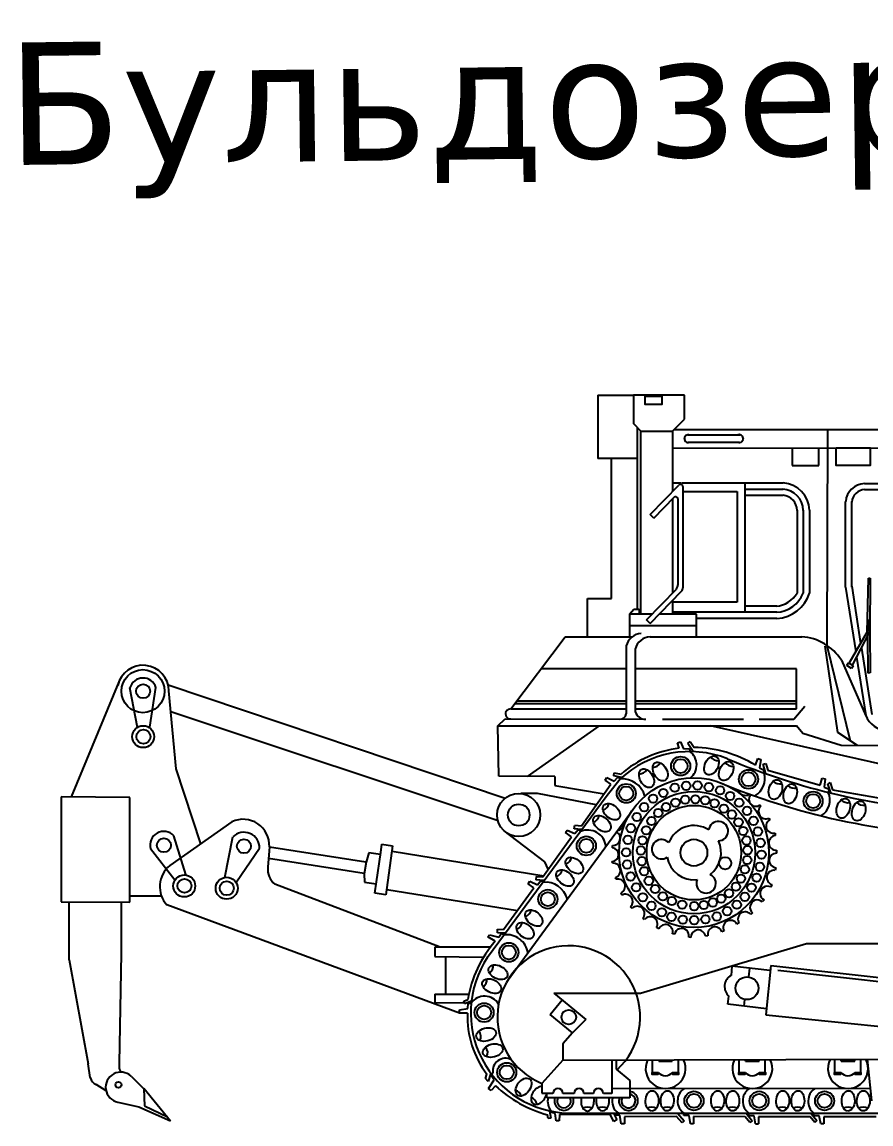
# Model space of a CAD drawing. Header units: millimetres. Extents: x 191.6 to 211.7, y 62 to 75.8.
# Drawn here: x 191.61 to 195.77, y 67.92 to 73.32 of the extents above; entities that cross this region are included whole.
import ezdxf

# ---------------------------------------------------------------- set-up
doc = ezdxf.new("R2010")
doc.units = ezdxf.units.MM
doc.styles.get("Standard").update_dxf_attribs({"font": 'verdana.TTF', "width": 0.5, "height": 3})

msp = doc.modelspace()

# ---------------------------------------------------------------- linework, layer by layer
for p, q in [((194.4314, 71.4947), (194.6067, 71.4947)), ((194.4314, 71.4947), (194.4314, 71.1843)), ((194.8562, 71.4947), (194.6067, 71.4947)), ((194.6067, 71.4947), (194.6067, 71.3552)), ((194.8562, 71.3763), (194.8562, 71.4947)), ((194.7981, 71.3184), (194.8562, 71.3763)), ((194.6432, 71.3184), (194.6067, 71.3552)), ((194.625, 71.3368), (194.6247, 71.1843)), ((196.03, 71.3241), (194.8038, 71.3241)), ((195.5567, 71.3241), (195.5548, 70.2678)), ((194.6432, 70.4218), (194.6432, 71.3184)), ((194.6432, 71.3184), (194.7981, 71.3184)), ((194.7881, 71.3184), (194.7982, 71.3185)), ((194.7981, 71.3184), (194.7979, 71.0223)), ((194.7981, 71.2353), (196.1381, 71.2357)), ((195.3843, 71.2354), (195.3843, 71.1501)), ((195.5151, 71.1501), (195.515, 71.2354)), ((194.6247, 71.1843), (194.4314, 71.1843)), ((194.4991, 70.4981), (194.4991, 71.1843)), ((194.6247, 71.1843), (194.6247, 70.4451)), ((195.3843, 71.1501), (195.5151, 71.1501)), ((194.6877, 70.9088), (194.8287, 71.054)), ((195.1522, 71.0641), (195.1522, 70.4307)), ((195.7381, 71.0613), (195.9816, 71.0613)), ((194.8486, 71.0464), (194.8486, 70.5497)), ((195.1142, 71.0218), (195.1142, 70.4797)), ((195.7381, 71.0313), (195.9816, 71.0313)), ((194.7056, 70.8914), (194.8053, 70.994)), ((194.7979, 70.9864), (194.7975, 70.5247)), ((194.8235, 70.9881), (194.8236, 70.563)), ((195.6462, 70.5532), (195.6462, 70.973)), ((195.6762, 70.5532), (195.6762, 70.973)), ((194.7056, 70.8914), (194.6877, 70.9088)), ((195.7519, 70.3332), (195.7579, 70.5982)), ((195.7579, 70.5982), (195.766, 70.5982)), ((195.766, 70.5982), (195.7648, 70.333)), ((194.6697, 70.3931), (194.8166, 70.5443)), ((194.6877, 70.3756), (194.842, 70.5346)), ((195.6462, 70.5532), (195.6957, 70.2361)), ((195.6759, 70.5578), (195.7196, 70.2774)), ((194.3814, 70.3106), (194.3814, 70.4981)), ((194.3814, 70.4981), (194.4991, 70.4981)), ((194.7975, 70.4887), (194.7975, 70.4218)), ((194.5864, 70.4218), (194.6084, 70.4453)), ((194.5864, 70.4218), (194.5864, 70.3107)), ((194.6976, 70.4218), (194.5864, 70.4218)), ((194.6084, 70.4453), (194.6338, 70.445)), ((194.6338, 70.445), (194.6338, 70.4218)), ((194.9148, 70.4218), (194.7324, 70.4218)), ((194.9148, 70.3107), (194.9148, 70.4218)), ((194.5864, 70.3662), (194.9148, 70.3662)), ((194.6877, 70.3756), (194.6697, 70.3931)), ((195.7539, 70.3368), (195.7543, 70.3912)), ((195.7543, 70.3912), (195.7625, 70.3913)), ((195.7629, 70.3314), (195.7625, 70.3913)), ((194.0049, 69.9574), (194.2716, 70.3106)), ((194.2716, 70.3106), (194.6013, 70.3107)), ((194.5864, 70.3107), (194.6013, 70.3107)), ((194.6889, 70.311), (195.4321, 70.311)), ((194.6889, 70.311), (194.9148, 70.3107)), ((195.6639, 70.181), (195.7539, 70.3368)), ((195.6793, 70.1715), (195.7629, 70.3314)), ((195.7572, 70.1329), (195.7544, 70.3152)), ((195.7648, 70.333), (195.7671, 70.1338)), ((194.5711, 70.2661), (194.5712, 69.9326)), ((194.6152, 70.2506), (194.6152, 69.9443)), ((195.6072, 69.8415), (195.546, 70.2652)), ((195.5548, 70.2678), (195.6684, 69.8014)), ((195.7231, 70.2552), (195.774, 69.9292)), ((195.6253, 70.1964), (195.7451, 69.9229)), ((195.6997, 70.2105), (195.7444, 69.9245)), ((194.5711, 70.1541), (194.1534, 70.1541)), ((195.4051, 70.1541), (194.6152, 70.1541)), ((195.4051, 69.9574), (195.4051, 70.1541)), ((195.6517, 70.1705), (195.66, 70.1836)), ((195.6752, 70.1547), (195.6517, 70.1705)), ((195.66, 70.1836), (195.6639, 70.181)), ((195.6639, 70.181), (195.6793, 70.1715)), ((195.6832, 70.1689), (195.6752, 70.1547)), ((195.6793, 70.1715), (195.6793, 70.1715)), ((195.6793, 70.1715), (195.6832, 70.1689)), ((195.7671, 70.1338), (195.7572, 70.1329)), ((192.0848, 70.0904), (191.8515, 69.5261)), ((192.1758, 69.8668), (192.1392, 70.0607)), ((192.2363, 69.8679), (192.2665, 70.0623)), ((193.9773, 69.5188), (192.3263, 70.0742)), ((192.3658, 69.6629), (192.33, 70.045)), ((194.5711, 69.9815), (194.0231, 69.9815)), ((194.5711, 69.9953), (194.0336, 69.9953)), ((195.4051, 69.9953), (194.6152, 69.9953)), ((195.4051, 69.9815), (194.6152, 69.9815)), ((193.9428, 69.4083), (192.3395, 69.9432)), ((194.0049, 69.9574), (194.5711, 69.9574)), ((194.6152, 69.9574), (195.4051, 69.9574)), ((195.3919, 69.9074), (195.4458, 69.9705)), ((193.9417, 69.8736), (193.9777, 69.908)), ((193.9461, 69.6276), (193.9417, 69.8736)), ((193.9417, 69.8736), (195.4051, 69.8736)), ((193.9777, 69.908), (194.6664, 69.9068)), ((194.0879, 69.6264), (194.4408, 69.8736)), ((194.7495, 69.9069), (195.1459, 69.9069)), ((196.1884, 69.6025), (194.9844, 69.8736)), ((195.2227, 69.9074), (195.3919, 69.9074)), ((195.4368, 69.8374), (195.4051, 69.8736)), ((195.6246, 69.7783), (195.4368, 69.8374)), ((195.7045, 69.7777), (195.6072, 69.8415)), ((194.8227, 69.7914), (194.8369, 69.7956)), ((194.8303, 69.7644), (194.8227, 69.7914)), ((194.8369, 69.7956), (194.8521, 69.7622)), ((194.8521, 69.7622), (194.8815, 69.7631)), ((194.8721, 69.788), (194.8848, 69.7975)), ((194.8983, 69.7487), (194.8721, 69.788)), ((194.8815, 69.7631), (194.883, 69.748)), ((194.8848, 69.7975), (194.9042, 69.7685)), ((196.2387, 69.7736), (195.6246, 69.7783)), ((195.2041, 69.6809), (195.2162, 69.7139)), ((195.2162, 69.7139), (195.2305, 69.7086)), ((195.2305, 69.7086), (195.2233, 69.6688)), ((192.4864, 69.2967), (192.3658, 69.6629)), ((195.2233, 69.6688), (195.2467, 69.6571)), ((195.2467, 69.6571), (195.2418, 69.6445)), ((195.2421, 69.6858), (195.2552, 69.6901)), ((195.255, 69.6398), (195.2421, 69.6858)), ((195.2552, 69.6901), (195.2649, 69.6567)), ((195.2649, 69.6567), (195.5213, 69.5842)), ((194.2206, 69.6252), (193.9461, 69.6276)), ((194.2206, 69.6252), (194.2215, 69.5823)), ((194.4671, 69.6082), (194.4759, 69.6206)), ((194.4959, 69.588), (194.4671, 69.6082)), ((194.4759, 69.6206), (194.5125, 69.6034)), ((194.4779, 69.5348), (194.5411, 69.6138)), ((194.5101, 69.6289), (194.5123, 69.6439)), ((194.5493, 69.6213), (194.5101, 69.6289)), ((194.5123, 69.6439), (194.5458, 69.638)), ((194.5125, 69.6034), (194.5298, 69.623)), ((194.5298, 69.623), (194.5411, 69.6138)), ((195.5213, 69.5842), (195.5309, 69.618)), ((195.5309, 69.618), (195.5455, 69.6139)), ((195.5455, 69.6139), (195.5414, 69.5736)), ((195.5592, 69.5899), (195.5711, 69.5959)), ((195.5711, 69.5959), (195.582, 69.5614)), ((194.1367, 69.5432), (194.0548, 69.5422)), ((194.4236, 69.4864), (194.1367, 69.5432)), ((194.2215, 69.5823), (194.4628, 69.5415)), ((194.3512, 69.3849), (194.4959, 69.588)), ((195.5414, 69.5736), (195.5656, 69.5637)), ((195.5734, 69.5451), (195.5592, 69.5899)), ((195.5656, 69.5637), (195.5604, 69.5483)), ((195.582, 69.5614), (195.8445, 69.515)), ((191.8017, 69.526), (191.8027, 69.0113)), ((192.1387, 69.5225), (191.8017, 69.526)), ((192.1387, 69.01), (192.1387, 69.5225)), ((193.8915, 68.7403), (194.4779, 69.5348)), ((195.1727, 69.5386), (195.1793, 69.5335)), ((195.2258, 69.4864), (195.2312, 69.4804)), ((193.9873, 68.6233), (194.6046, 69.466)), ((192.6389, 69.4038), (192.334, 69.1897)), ((194.3167, 69.3697), (194.3185, 69.3868)), ((194.3185, 69.3868), (194.3512, 69.3849)), ((195.2704, 69.422), (195.2749, 69.4137)), ((192.4134, 69.146), (192.3539, 69.336)), ((192.605, 69.1315), (192.6429, 69.3297)), ((194.1719, 69.2082), (193.9728, 69.359)), ((194.1627, 69.1347), (194.3024, 69.3307)), ((194.2736, 69.3508), (194.2823, 69.3633)), ((194.3024, 69.3307), (194.2736, 69.3508)), ((194.2823, 69.3633), (194.319, 69.3461)), ((194.3532, 69.3664), (194.3167, 69.3697)), ((194.319, 69.3461), (194.3362, 69.3657)), ((194.3362, 69.3657), (194.3476, 69.3564)), ((195.3003, 69.3482), (195.3015, 69.3361)), ((192.3597, 69.118), (192.2407, 69.2721)), ((192.6613, 69.1092), (192.7743, 69.2741)), ((192.8223, 69.2816), (192.8142, 69.1809)), ((192.8223, 69.2816), (193.2954, 69.2084)), ((193.3683, 69.254), (193.3741, 69.2936)), ((193.3741, 69.2936), (193.4262, 69.2863)), ((193.4262, 69.2863), (193.3924, 69.0465)), ((194.5042, 69.2772), (194.5042, 69.288)), ((192.8179, 69.2264), (193.287, 69.1526)), ((193.3102, 69.2519), (193.2964, 69.2065)), ((193.3667, 69.2438), (193.3102, 69.2519)), ((193.3481, 69.11), (193.3683, 69.254)), ((193.4236, 69.2596), (194.1665, 69.14)), ((195.3075, 69.2654), (195.3072, 69.2497)), ((193.2964, 69.2065), (193.2866, 69.1498)), ((194.1892, 69.1723), (194.1719, 69.2082)), ((194.5036, 69.2005), (194.5025, 69.2097)), ((195.3039, 69.1789), (195.3014, 69.1656)), ((193.2866, 69.1498), (193.2878, 69.1082)), ((193.2878, 69.1082), (193.3465, 69.0998)), ((193.34, 69.0539), (193.3481, 69.11)), ((194.0901, 69.1007), (194.0989, 69.1132)), ((194.0989, 69.1132), (194.1355, 69.0959)), ((194.1299, 69.1367), (194.1282, 69.1196)), ((194.1693, 69.1166), (194.1282, 69.1196)), ((194.1299, 69.1367), (194.1627, 69.1347)), ((194.1355, 69.0959), (194.1528, 69.1156)), ((194.1528, 69.1156), (194.1628, 69.1074)), ((194.5221, 69.1223), (194.5189, 69.1317)), ((193.6599, 68.7903), (192.8486, 69.0988)), ((193.3924, 69.0465), (193.34, 69.0539)), ((193.3988, 69.0719), (194.0387, 68.9701)), ((193.9701, 68.8756), (194.1189, 69.0805)), ((194.1189, 69.0805), (194.0901, 69.1007)), ((194.5509, 69.0447), (194.5456, 69.0558)), ((195.2849, 69.0966), (195.2788, 69.0845)), ((191.8027, 69.0113), (192.1387, 69.0094)), ((191.8422, 68.7271), (191.8422, 69.0113)), ((192.0968, 69.0102), (192.0968, 68.7595)), ((192.1387, 69.0416), (192.2935, 69.0416)), ((195.2469, 69.0211), (195.2373, 69.0111)), ((193.7543, 68.466), (192.32, 68.9971)), ((194.6004, 68.9797), (194.5925, 68.988)), ((195.1904, 68.9579), (195.181, 68.9498)), ((194.6605, 68.9249), (194.6525, 68.9317)), ((195.1237, 68.9083), (195.1133, 68.9027)), ((193.8936, 68.8398), (193.9005, 68.8504)), ((193.9292, 68.8188), (193.8936, 68.8398)), ((193.9005, 68.8504), (193.9467, 68.8394)), ((193.9401, 68.86), (193.9402, 68.8773)), ((193.9784, 68.8579), (193.9401, 68.86)), ((193.9402, 68.8773), (193.9701, 68.8756)), ((193.9467, 68.8394), (193.9598, 68.8577)), ((193.9598, 68.8577), (193.9728, 68.8501)), ((194.7311, 68.8796), (194.7196, 68.886)), ((194.8079, 68.8527), (194.7977, 68.8556)), ((194.8881, 68.8363), (194.8775, 68.8387)), ((194.9712, 68.8452), (194.9587, 68.8435)), ((195.0505, 68.8696), (195.0391, 68.8655)), ((193.9062, 68.7904), (193.6324, 68.7904)), ((193.6324, 68.7904), (193.6324, 68.7435)), ((194.6417, 68.5649), (195.4539, 68.8071)), ((194.8881, 68.8363), (194.8881, 68.8363)), ((195.4539, 68.8071), (195.8967, 68.8072)), ((192.0968, 68.7595), (192.086, 68.2207)), ((193.6324, 68.7435), (193.8719, 68.7401)), ((193.6855, 68.7429), (193.6855, 68.5625)), ((191.8422, 68.7271), (191.9348, 68.2173)), ((195.0886, 68.6969), (195.0847, 68.6513)), ((195.2754, 68.6756), (195.0886, 68.6969)), ((195.1712, 68.6438), (195.1762, 68.6869)), ((195.2789, 68.7001), (195.2548, 68.4586)), ((195.2789, 68.7001), (198.7295, 68.3192)), ((195.3139, 68.6763), (198.7121, 68.3013)), ((193.6324, 68.5597), (193.7997, 68.5589)), ((193.6324, 68.5597), (193.6324, 68.5166)), ((193.6324, 68.5166), (193.7769, 68.5189)), ((193.7747, 68.5252), (193.7947, 68.5331)), ((193.7792, 68.5125), (193.7747, 68.5252)), ((193.8127, 68.5247), (193.7792, 68.5125)), ((193.7954, 68.4885), (193.796, 68.5153)), ((193.796, 68.5153), (193.8112, 68.5148)), ((194.1989, 68.4597), (194.2567, 68.5309)), ((194.2161, 68.5648), (194.6417, 68.5649)), ((194.2161, 68.5648), (194.3738, 68.436)), ((195.0683, 68.5097), (195.0737, 68.55)), ((195.1505, 68.534), (195.1465, 68.5004)), ((193.7543, 68.482), (193.7954, 68.4885)), ((193.7543, 68.466), (193.7543, 68.482)), ((193.7925, 68.4658), (193.7543, 68.466)), ((194.3071, 68.3694), (194.1989, 68.4597)), ((195.2577, 68.4873), (195.0683, 68.5097)), ((194.3738, 68.436), (194.3071, 68.3694)), ((195.2548, 68.4586), (198.7065, 68.107)), ((194.3071, 68.3694), (194.2602, 68.3167)), ((194.2602, 68.3167), (194.2602, 68.2364)), ((194.2602, 68.2364), (197.3907, 68.2453)), ((191.9451, 68.1505), (191.9348, 68.2173)), ((192.086, 68.2207), (192.086, 68.2065)), ((194.2602, 68.2364), (194.1578, 68.1224)), ((194.5008, 68.2364), (194.5008, 68.0731)), ((194.5219, 68.2364), (194.5219, 68.1926)), ((194.5219, 68.1926), (194.5883, 68.1368)), ((194.698, 68.2376), (194.698, 68.176)), ((194.7303, 68.2376), (194.7303, 68.2306)), ((194.7303, 68.2306), (194.7965, 68.2306)), ((194.7965, 68.2306), (194.7965, 68.2378)), ((194.827, 68.176), (194.8268, 68.2379)), ((195.1235, 68.2389), (195.1235, 68.176)), ((195.1557, 68.2306), (195.1557, 68.2388)), ((195.1557, 68.2306), (195.2219, 68.2306)), ((195.183, 68.2354), (195.183, 68.2354)), ((195.2219, 68.2306), (195.2219, 68.2389)), ((195.2524, 68.176), (195.2523, 68.2392)), ((195.5921, 68.2402), (195.5921, 68.176)), ((195.6243, 68.2306), (195.6243, 68.24)), ((195.6243, 68.2306), (195.6905, 68.2306)), ((195.6905, 68.2306), (195.6905, 68.2401)), ((195.721, 68.176), (195.7208, 68.2405)), ((195.7519, 68.2403), (195.7733, 68.0368)), ((192.1446, 68.1583), (192.2069, 68.0949)), ((193.8817, 68.1458), (193.8881, 68.1667)), ((193.8943, 68.1316), (193.8817, 68.1458)), ((193.9084, 68.172), (193.8943, 68.1316)), ((193.8961, 68.0969), (193.9234, 68.1398)), ((193.9073, 68.1619), (193.9174, 68.1726)), ((193.9234, 68.1398), (193.9073, 68.1619)), ((194.5883, 68.1368), (194.5883, 68.0516)), ((194.698, 68.176), (194.7297, 68.176)), ((194.7968, 68.176), (194.827, 68.176)), ((195.1235, 68.176), (195.1551, 68.176)), ((195.2222, 68.176), (195.2524, 68.176)), ((195.5921, 68.176), (195.6237, 68.176)), ((195.6908, 68.176), (195.721, 68.176)), ((192.0224, 68.0853), (191.9737, 68.1164)), ((192.2078, 68.0988), (192.2069, 68.0949)), ((192.2069, 68.0949), (192.2103, 68.0122)), ((192.2078, 68.0988), (192.3375, 67.9388)), ((193.91, 68.0873), (193.8961, 68.0969)), ((193.9303, 68.1109), (193.91, 68.0873)), ((194.1578, 68.1224), (194.1578, 68.0737)), ((194.5008, 68.0967), (195.7669, 68.0983)), ((192.0801, 68.0301), (192.1821, 68.0073)), ((194.2122, 68.0731), (194.1578, 68.0731)), ((194.1818, 68.0516), (194.1818, 68.0731)), ((194.5883, 68.0516), (194.1818, 68.0516)), ((194.3155, 68.0731), (194.2605, 68.0731)), ((194.4106, 68.0731), (194.3638, 68.0731)), ((194.5008, 68.0731), (194.4589, 68.0731)), ((192.1821, 68.0073), (192.3375, 67.9388)), ((192.2103, 68.0122), (192.3232, 67.9578)), ((194.1956, 67.9874), (194.2013, 67.9522)), ((194.1998, 67.9815), (194.2009, 67.9867)), ((194.2232, 67.9753), (194.1998, 67.9815)), ((194.2271, 67.9393), (194.2232, 67.9753)), ((194.2896, 67.9767), (197.8607, 67.9767)), ((194.5091, 67.9765), (194.525, 67.9436)), ((194.5164, 67.9667), (194.5164, 67.9768)), ((194.5318, 67.9767), (194.8219, 67.9767)), ((194.8219, 67.9767), (194.8545, 67.9395)), ((194.8526, 67.9642), (194.8526, 67.9767)), ((195.1582, 67.9763), (195.1879, 67.9396)), ((195.1716, 67.9634), (195.1716, 67.9767)), ((195.4761, 67.9765), (195.5058, 67.9398)), ((195.4897, 67.9639), (195.4896, 67.9767)), ((194.1878, 67.9505), (194.1848, 67.9686)), ((194.2013, 67.9522), (194.1878, 67.9505)), ((194.2423, 67.9383), (194.2271, 67.9393)), ((194.2443, 67.9692), (194.2423, 67.9383)), ((194.4921, 67.9692), (194.2443, 67.9692)), ((194.5099, 67.9348), (194.4921, 67.9692)), ((194.525, 67.9436), (194.5099, 67.9348)), ((194.5394, 67.9667), (194.5164, 67.9667)), ((194.5469, 67.9241), (194.5394, 67.9667)), ((194.5622, 67.9241), (194.5469, 67.9241)), ((194.818, 67.9593), (194.5622, 67.9592)), ((194.5622, 67.9592), (194.5622, 67.9241)), ((194.845, 67.9298), (194.818, 67.9593)), ((194.8545, 67.9395), (194.845, 67.9298)), ((194.879, 67.9643), (194.8526, 67.9642)), ((194.886, 67.9244), (194.879, 67.9643)), ((194.9012, 67.9244), (194.886, 67.9244)), ((194.9012, 67.9596), (194.9012, 67.9244)), ((195.1542, 67.9588), (194.9012, 67.9594)), ((195.1764, 67.9305), (195.1542, 67.9588)), ((195.1972, 67.9634), (195.1716, 67.9634)), ((195.1879, 67.9396), (195.1764, 67.9305)), ((195.2042, 67.9235), (195.1972, 67.9634)), ((195.2042, 67.9235), (195.2194, 67.9235)), ((195.4722, 67.9591), (195.2194, 67.9586)), ((195.2194, 67.9586), (195.2194, 67.9235)), ((195.4944, 67.9307), (195.4722, 67.9591)), ((195.5172, 67.9639), (195.4897, 67.9639)), ((195.5058, 67.9398), (195.4944, 67.9307)), ((195.5241, 67.924), (195.5172, 67.9639)), ((195.5394, 67.924), (195.5241, 67.924)), ((195.7953, 67.9591), (195.5394, 67.9592)), ((195.5394, 67.9592), (195.5394, 67.924))]:
    msp.add_line(p, q)
for points in [[(194.6631, 71.4895), (194.7457, 71.4895), (194.7457, 71.4482), (194.6631, 71.4482)], [(195.5999, 71.2355), (195.7666, 71.2355), (195.7666, 71.149), (195.5999, 71.149)], [(194.698, 68.176), (194.7263, 68.176), (194.7263, 68.1654), (194.698, 68.1654)], [(194.7991, 68.176), (194.8273, 68.176), (194.8273, 68.1654), (194.7991, 68.1654)], [(195.1235, 68.176), (195.1517, 68.176), (195.1517, 68.1654), (195.1235, 68.1654)], [(195.2245, 68.176), (195.2528, 68.176), (195.2528, 68.1654), (195.2245, 68.1654)], [(195.5921, 68.176), (195.6203, 68.176), (195.6203, 68.1654), (195.5921, 68.1654)], [(195.6931, 68.176), (195.7214, 68.176), (195.7214, 68.1654), (195.6931, 68.1654)]]:
    msp.add_lwpolyline(points, close=True)
for points in [[(194.8561, 71.281), (194.8561, 71.2812)], [(194.8726, 71.3002), (195.1298, 71.3002)], [(195.1437, 71.2818), (195.1437, 71.281)], [(195.1256, 71.2617), (194.8747, 71.2617)], [(194.7979, 71.0641), (194.8397, 71.0641)], [(194.8435, 71.0641), (195.3395, 71.0641)], [(194.8486, 71.0218), (195.1142, 71.0218)], [(195.1522, 71.0341), (195.3395, 71.0341)], [(195.1522, 71.0041), (195.3395, 71.0041)], [(195.4084, 70.9301), (195.4084, 70.5248)], [(195.4384, 70.9301), (195.4384, 70.5248)], [(195.4684, 70.9301), (195.4684, 70.5248)], [(195.1142, 70.4797), (194.7975, 70.4797)], [(195.3089, 70.4607), (195.1522, 70.4607)], [(195.3089, 70.4307), (194.7975, 70.4307)], [(195.3089, 70.4007), (194.9148, 70.4007)]]:
    msp.add_lwpolyline(points)
for centre, radius in [((192.203, 70.044), 0.1054), ((192.2037, 70.0437), 0.0344), ((192.2041, 69.8211), 0.0537), ((192.2051, 69.821), 0.0344), ((194.8377, 69.6771), 0.0468), ((194.8377, 69.6771), 0.0342), ((195.1702, 69.6122), 0.0468), ((194.9029, 69.2527), 0.3668), ((194.865, 69.5804), 0.0207), ((194.9204, 69.5821), 0.0207), ((194.9757, 69.5739), 0.0207), ((195.1702, 69.6122), 0.0342), ((194.0441, 69.4373), 0.1054), ((194.5713, 69.5431), 0.0468), ((194.5713, 69.5431), 0.0342), ((194.9029, 69.2527), 0.2997), ((194.7528, 69.5453), 0.0207), ((194.8089, 69.5707), 0.0207), ((195.031, 69.5577), 0.0207), ((195.0799, 69.5308), 0.0207), ((195.4867, 69.5056), 0.0468), ((195.4867, 69.5056), 0.0342), ((194.0441, 69.4373), 0.0532), ((194.6584, 69.4757), 0.0207), ((194.7025, 69.5177), 0.0207), ((194.766, 69.4765), 0.0207), ((194.8122, 69.498), 0.0207), ((194.8593, 69.5124), 0.0207), ((194.9096, 69.5144), 0.0207), ((194.9578, 69.5093), 0.0207), ((195.0039, 69.4949), 0.0207), ((195.0491, 69.4683), 0.0207), ((195.1246, 69.4975), 0.0207), ((194.6226, 69.4275), 0.0207), ((194.9029, 69.2527), 0.2316), ((194.7281, 69.4468), 0.0207), ((195.0891, 69.4396), 0.0207), ((195.1629, 69.4577), 0.0207), ((194.5938, 69.3729), 0.0207), ((194.6686, 69.3626), 0.0207), ((194.6942, 69.4078), 0.0207), ((195.1209, 69.4017), 0.0207), ((195.1445, 69.3592), 0.0207), ((195.1946, 69.4089), 0.0207), ((195.2166, 69.3564), 0.0207), ((192.3055, 69.2888), 0.0344), ((194.3755, 69.286), 0.0468), ((194.5784, 69.3155), 0.0207), ((194.6511, 69.3134), 0.0207), ((195.1599, 69.3121), 0.0207), ((192.698, 69.2844), 0.0344), ((194.3755, 69.286), 0.0342), ((194.5702, 69.254), 0.0207), ((194.6429, 69.2632), 0.0207), ((194.9029, 69.2527), 0.0655), ((195.165, 69.265), 0.0207), ((195.2296, 69.3011), 0.0207), ((194.5753, 69.1946), 0.0207), ((194.647, 69.211), 0.0207), ((195.0557, 69.2008), 0.0301), ((195.164, 69.2168), 0.0207), ((195.2337, 69.2434), 0.0207), ((194.6583, 69.1618), 0.0207), ((195.1527, 69.1707), 0.0207), ((195.2264, 69.1832), 0.0207), ((192.4054, 69.0897), 0.0537), ((192.4064, 69.0901), 0.0344), ((192.6135, 69.0784), 0.0537), ((192.6135, 69.0784), 0.0344), ((194.5927, 69.1359), 0.0207), ((194.6819, 69.1146), 0.0207), ((195.1332, 69.1256), 0.0207), ((195.2101, 69.1304), 0.0207), ((194.1871, 69.0249), 0.0468), ((194.1871, 69.0249), 0.0342), ((194.6194, 69.0826), 0.0207), ((194.6522, 69.0344), 0.0207), ((194.7131, 69.0743), 0.0207), ((194.7504, 69.0384), 0.0207), ((195.0747, 69.0539), 0.0207), ((195.1086, 69.0857), 0.0207), ((195.1522, 69.0366), 0.0207), ((195.1849, 69.0816), 0.0207), ((194.6943, 68.9924), 0.0207), ((194.7949, 69.0155), 0.0207), ((194.8451, 68.9983), 0.0207), ((194.9045, 68.9904), 0.0207), ((194.9507, 68.9965), 0.0207), ((194.9948, 69.0088), 0.0207), ((195.0368, 69.0273), 0.0207), ((195.1131, 68.9976), 0.0207), ((194.7455, 68.9607), 0.0207), ((194.7927, 68.9381), 0.0207), ((194.8481, 68.9248), 0.0207), ((194.959, 68.9261), 0.0207), ((195.0147, 68.9399), 0.0207), ((195.0659, 68.9659), 0.0207), ((194.9042, 68.9221), 0.0207), ((193.9959, 68.7643), 0.0468), ((193.9959, 68.7643), 0.0342), ((195.1628, 68.5885), 0.0559), ((193.8746, 68.4693), 0.0468), ((193.8746, 68.4693), 0.0342), ((194.2894, 68.4467), 0.0359), ((193.9856, 68.1764), 0.0468), ((193.9856, 68.1764), 0.0342), ((192.0828, 68.1153), 0.0146), ((194.903, 68.0368), 0.0468), ((195.2221, 68.0368), 0.0468), ((195.5431, 68.0368), 0.0468), ((194.903, 68.0368), 0.0342), ((195.2221, 68.0368), 0.0342), ((195.5431, 68.0368), 0.0342)]:
    msp.add_circle(centre, radius)
for centre, radius, start, end in [((194.8754, 71.2811), 0.0193, 81.4984, 272.262), ((195.124, 71.2814), 0.0197, 265.3613, 107.0814), ((194.837, 71.0458), 0.0116, 3.0451, 135.0765), ((195.3328, 70.9287), 0.1356, 0.5698, 87.1772), ((195.3328, 70.9287), 0.1356, 0.5698, 87.1772), ((195.7422, 70.9652), 0.0962, 92.4283, 175.3384), ((195.3328, 70.9287), 0.1056, 0.5698, 87.1772), ((195.3326, 70.9286), 0.0758, 0.6474, 84.7505), ((195.7422, 70.9652), 0.0662, 92.4283, 175.3384), ((194.8125, 70.985), 0.0115, 15.7242, 128.7026), ((194.7913, 70.5644), 0.0323, 321.5978, 2.3818), ((194.8207, 70.5528), 0.028, 319.4111, 353.6733), ((195.2961, 70.5902), 0.13, 274.4126, 329.7833), ((195.2999, 70.5792), 0.1488, 272.9664, 338.5343), ((195.3015, 70.5747), 0.1742, 272.5194, 343.35), ((194.6484, 70.2467), 0.0795, 92.5023, 166.2017), ((194.6924, 70.2316), 0.0795, 92.5023, 166.2017), ((195.4113, 70.0558), 0.256, 33.3319, 85.3563), ((192.203, 70.044), 0.127, 0.4691, 167.1535), ((192.2031, 70.0419), 0.0666, 17.8428, 163.5589), ((194.0041, 69.9326), 0.0247, 88.0523, 273.0998), ((194.5406, 69.938), 0.0311, 266.7654, 350.015), ((194.6634, 69.9564), 0.0497, 194.0715, 273.4419), ((195.8608, 69.9746), 0.1267, 203.2575, 264.1066), ((194.8914, 69.2434), 0.5245, 96.6899, 131.2149), ((194.8926, 69.1716), 0.597, 58.5498, 88.8909), ((194.8825, 69.247), 0.5011, 68.3734, 132.9446), ((194.8354, 69.6826), 0.0809, 308.189, 53.9326), ((195.025, 69.7533), 0.051, 218.1325, 269.3535), ((196.3477, 72.73), 3.2777, 247.0042, 267.0662), ((194.6305, 69.6886), 0.051, 274.3167, 325.7375), ((194.6977, 69.7214), 0.051, 274.2196, 325.6404), ((195.0966, 69.725), 0.0504, 217.7102, 269.5903), ((194.5517, 69.5001), 0.1142, 14.8066, 95.2998), ((196.3327, 72.7291), 3.3934, 247.1655, 268.4251), ((195.1509, 69.6164), 0.0994, 300.8708, 15.3926), ((195.3238, 69.6407), 0.051, 229.4705, 280.8913), ((195.1543, 69.5685), 0.035, 194.7905, 301.5653), ((195.3969, 69.6196), 0.051, 229.4705, 280.8913), ((195.481, 69.5097), 0.0883, 300.0342, 25.9282), ((194.4365, 69.5059), 0.051, 294.849, 346.2698), ((195.2058, 69.5131), 0.0334, 142.3071, 306.9895), ((195.658, 69.5484), 0.051, 228.3078, 279.015), ((195.7342, 69.5355), 0.0509, 227.2903, 278.7105), ((194.3899, 69.4477), 0.051, 294.849, 346.2698), ((195.2546, 69.4537), 0.0355, 131.3431, 296.3682), ((192.6942, 69.288), 0.1283, 357.1441, 115.5195), ((194.5237, 69.3971), 0.0355, 276.9203, 10.1305), ((194.9029, 69.2527), 0.1329, 56.9998, 158.3375), ((195.0226, 69.3584), 0.0477, 269.7808, 173.1214), ((195.292, 69.3827), 0.0355, 118.8257, 283.5459), ((192.305, 69.2904), 0.0668, 42.9857, 195.8361), ((192.6976, 69.2758), 0.0768, 358.7692, 135.4109), ((194.3824, 69.2739), 0.0896, 6.6184, 112.8922), ((194.5064, 69.3232), 0.0352, 266.3083, 60.2371), ((195.3052, 69.3008), 0.0355, 95.8607, 273.8136), ((194.4995, 69.2436), 0.0339, 275.0291, 82.098), ((194.7442, 69.2695), 0.0477, 42.5067, 305.381), ((194.9029, 69.2527), 0.1329, 306.5923, 25.9024), ((194.2546, 69.2427), 0.051, 294.849, 346.2698), ((194.9029, 69.2527), 0.1329, 189.5501, 276.7826), ((195.3066, 69.2143), 0.0355, 89.0006, 265.5575), ((192.4196, 69.0867), 0.134, 129.7294, 221.9532), ((192.9123, 69.1737), 0.0983, 175.787, 229.6553), ((194.2085, 69.1809), 0.051, 294.849, 346.2698), ((194.5072, 69.1652), 0.0355, 289.2788, 95.7599), ((195.2949, 69.1307), 0.0355, 79.4335, 253.7331), ((194.1744, 68.9953), 0.1126, 15.6563, 95.9015), ((194.5302, 69.0878), 0.0355, 295.6407, 103.1774), ((194.9626, 69.1024), 0.0477, 157.4759, 65.899), ((195.2626, 69.053), 0.0355, 62.8899, 243.738), ((194.5681, 69.0137), 0.0355, 313.4358, 119.0503), ((195.2127, 68.9855), 0.0355, 46.176, 231.1623), ((194.0562, 68.9849), 0.051, 294.849, 346.2698), ((194.6256, 68.9547), 0.0355, 319.4665, 135.2606), ((195.154, 68.9268), 0.0355, 40.3914, 211.5094), ((194.013, 68.923), 0.051, 294.849, 346.2698), ((194.6887, 68.9034), 0.0355, 330.682, 142.7138), ((194.7635, 68.8653), 0.0355, 344.2653, 156.199), ((195.0821, 68.8858), 0.0355, 28.3835, 207.1462), ((193.9862, 68.7478), 0.1032, 7.4521, 97.5159), ((194.8428, 68.8462), 0.0355, 347.752, 169.3513), ((194.9235, 68.8389), 0.0355, 7.5945, 184.0583), ((195.0057, 68.8535), 0.0355, 19.7564, 193.5364), ((194.371, 68.4363), 0.5844, 139.1135, 170.4685), ((194.2894, 68.4467), 0.35, 312.577, 247.9139), ((194.3001, 68.4677), 0.4911, 146.2977, 268.7695), ((193.8695, 68.7027), 0.051, 309.1136, 0.5344), ((193.8387, 68.6348), 0.051, 309.1136, 0.5344), ((195.1158, 68.5966), 0.0629, 119.6636, 227.9177), ((193.8769, 68.4701), 0.0795, 30.6511, 145.7607), ((194.2722, 68.4543), 0.4798, 178.6272, 216.8266), ((193.8242, 68.3525), 0.0354, 325.1183, 46.4963), ((193.8573, 68.2727), 0.0351, 326.0766, 48.404), ((193.9792, 68.1827), 0.0626, 62.2317, 189.2924), ((192.1254, 68.2029), 0.0396, 174.7632, 219.775), ((194.7636, 68.1949), 0.0978, 154.1519, 26.1471), ((195.189, 68.1952), 0.0981, 153.747, 26.552), ((195.6576, 68.1956), 0.0985, 153.3042, 26.9948), ((191.9936, 68.1622), 0.0499, 193.5492, 246.4649), ((192.0947, 68.1031), 0.0744, 47.8402, 258.7404), ((194.7632, 68.2013), 0.042, 217.0251, 322.9749), ((195.1887, 68.2013), 0.042, 217.0251, 322.9749), ((195.6573, 68.2013), 0.042, 217.0251, 322.9749), ((194.3375, 68.5405), 0.5919, 226.5309, 255.0432), ((194.0201, 68.0501), 0.0382, 14.7316, 76.4867), ((194.2363, 68.0731), 0.0241, 0, 180), ((194.3397, 68.0731), 0.0241, 0, 180), ((194.4347, 68.0731), 0.0241, 0, 180), ((194.5819, 68.0368), 0.0468, 161.5114, 82.2241), ((194.8964, 68.0362), 0.0739, 125.5828, 233.6625), ((195.2156, 68.0362), 0.074, 125.6193, 233.5044), ((195.539, 68.035), 0.0764, 126.5249, 229.7589), ((194.0882, 68.0076), 0.0482, 15.0258, 69.9656), ((194.2747, 68.036), 0.0887, 169.8064, 213.7283), ((194.2659, 68.0368), 0.0468, 161.5114, 18.4886), ((194.2659, 68.0368), 0.0342, 154.2879, 25.7121), ((194.5749, 68.0365), 0.0735, 168.0726, 234.8911), ((194.5819, 68.0368), 0.0342, 154.2879, 79.3328), ((194.3801, 67.9549), 0.051, 63.5424, 114.9632), ((194.4546, 67.9549), 0.051, 63.5424, 114.9632), ((194.6952, 67.9554), 0.0504, 62.3981, 114.2782), ((194.7698, 67.9553), 0.0506, 62.7017, 114.3491), ((195.0169, 67.9549), 0.051, 63.5424, 114.9632), ((195.0915, 67.9549), 0.051, 63.5424, 114.9632), ((195.3351, 67.9555), 0.0503, 62.0937, 114.113), ((195.4097, 67.9554), 0.0504, 62.4029, 114.1752), ((195.6565, 67.9553), 0.0505, 62.5128, 114.3591), ((195.7311, 67.9552), 0.0506, 62.8231, 114.4197)]:
    msp.add_arc(centre, radius, start, end)
for centre, major_axis in [((194.7375, 69.65), (-0.0241, 0.0433)), ((194.9888, 69.6799), (0.0219, 0.0445)), ((195.0606, 69.6522), (0.0219, 0.0445)), ((194.6706, 69.6173), (-0.0242, 0.0433)), ((195.302, 69.5618), (0.0133, 0.0477)), ((195.3748, 69.5409), (0.0133, 0.0477)), ((194.4989, 69.4531), (-0.0378, 0.032)), ((195.6346, 69.4699), (0.0143, 0.0475)), ((195.7104, 69.4573), (0.0143, 0.0475)), ((194.4525, 69.3949), (-0.0378, 0.032)), ((194.317, 69.1899), (-0.0378, 0.032)), ((194.2711, 69.1281), (-0.0378, 0.032)), ((194.1186, 68.932), (-0.0378, 0.032)), ((194.0756, 68.8703), (-0.0378, 0.032)), ((193.943, 68.6669), (-0.0446, 0.0217)), ((193.9123, 68.5991), (-0.0446, 0.0217)), ((193.8848, 68.3617), (-0.048, -0.0125)), ((193.9172, 68.2829), (-0.048, -0.0125)), ((194.068, 68.1038), (-0.0291, -0.0401)), ((194.6975, 68.0366), (-0.0013, -0.0496)), ((194.7719, 68.0367), (-0.0013, -0.0496)), ((195.0186, 68.0366), (-0.0013, -0.0496)), ((195.093, 68.0367), (-0.0013, -0.0496)), ((195.3377, 68.0366), (-0.0013, -0.0496)), ((195.4121, 68.0367), (-0.0013, -0.0496)), ((195.6587, 68.0366), (-0.0013, -0.0496)), ((195.7331, 68.0367), (-0.0013, -0.0496))]:
    msp.add_ellipse(centre, major_axis=major_axis, ratio=0.645154)
for centre, major_axis, start_param, end_param in [((194.1432, 68.0636), (-0.0291, -0.0401), 3.599788, 8.50874), ((194.3815, 68.0366), (-0.0013, -0.0496), 4.421336, 8.179872), ((194.4558, 68.0367), (-0.0013, -0.0496), 4.423059, 8.178149)]:
    msp.add_ellipse(centre, major_axis=major_axis, ratio=0.645154, start_param=start_param, end_param=end_param)

# ---------------------------------------------------------------- texts
msp.add_text('Бульдозер CAT D7R', height=0.6, rotation=0.698).set_placement((191.5371, 72.6215))

doc.saveas('drawing.dxf')
